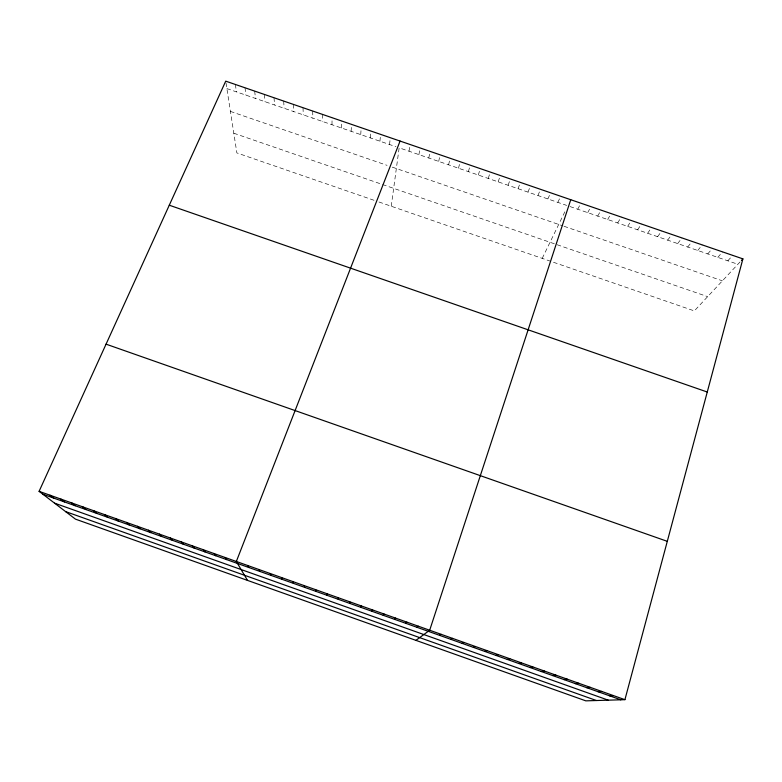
<?xml version="1.0" encoding="UTF-8"?>
<svg xmlns="http://www.w3.org/2000/svg" width="782" height="782" viewBox="0 0 782 782"><rect width="100%" height="100%" fill="white"/><g stroke="black" fill="none" stroke-linecap="round" stroke-linejoin="round"><path stroke-width="0.59" stroke-dasharray="3.91 2.93" d="M331.979 124.719L332.086 117.701M341.558 128.013L341.783 121.034M351.147 131.317L351.48 124.367M360.737 134.612L361.186 127.701M370.336 137.906L370.903 131.044M379.935 141.21L380.619 134.377M389.544 144.514L390.335 137.72M391.235 206.233L399.152 147.818L566.686 205.412M409.035 151.209L410.061 144.504M418.917 154.611L420.071 147.935M428.81 158.013L430.08 151.376M438.702 161.415L440.09 154.816M448.604 164.816L450.109 158.267M458.506 168.228L460.139 161.708M468.418 171.629L470.168 165.158M478.33 175.041L480.207 168.599M488.251 178.452L490.246 172.05M498.173 181.864L500.294 175.5M508.104 185.275L510.343 178.961M518.046 188.697L520.392 182.411M527.977 192.108L530.46 185.872M537.928 195.529L540.518 189.332M547.879 198.951L550.587 192.792M557.83 202.372L560.665 196.253M542.209 258.373L565.914 209.644M577.751 209.224L580.831 203.183M587.722 212.655L590.928 206.653M597.702 216.076L601.016 210.123M607.673 219.507L611.123 213.594M617.663 222.948L621.231 217.064M627.653 226.379L631.338 220.534M637.643 229.81L641.455 224.014M647.643 233.251L651.572 227.494M657.652 236.692L661.699 230.973M667.662 240.133L671.836 234.453M677.671 243.573L681.972 237.933M687.691 247.024L692.109 241.423M697.72 250.465L702.256 244.913M707.749 253.915L712.412 248.393M717.778 257.366L722.568 251.892M727.817 260.817L732.734 255.382M740.026 261.96L694.338 310.913L376.171 201.033M226.878 88.591L395.946 146.713M570 206.556L737.866 264.267M230.426 111.406L387.09 165.354M392.232 167.123L562.981 225.92M564.047 226.291L722.412 280.826M233.808 133.223L707.661 296.642M374.021 200.29L236.868 152.92L225.89 82.218M235.372 84.466L236.418 91.865M245.02 87.789L245.949 95.14M254.678 91.103L255.489 98.424M264.336 94.427L265.039 101.709M274.003 97.74L274.59 104.993M283.671 101.064L284.14 108.278M293.348 104.387L293.7 111.562M303.025 107.721L303.26 114.846M312.702 111.044L312.829 118.141M322.389 114.377L322.399 121.425"/><path stroke-width="1.17" d="M327.042 595.307L327.091 593.753M338.254 599.305L338.459 597.8M349.486 603.293L349.847 601.847M624.916 699.675L742.9 258.871L225.724 81.152L39.1 491.331L75.443 519.131L585.806 700.848L624.916 699.675L39.1 491.331M570.743 199.713L429.68 630.243L415.936 640.36M360.717 607.291L361.225 605.894M400.061 141.063L236.34 561.476L247.503 580.391M371.949 611.289L372.623 609.95M383.2 615.287L384.021 614.007M394.451 619.285L395.428 618.063M741.463 260.416L742.9 258.871M405.702 623.293L406.836 622.12M416.962 627.301L418.253 626.177M439.513 635.316L441.116 634.31M450.794 639.334L452.553 638.376M462.084 643.351L464 642.452M473.374 647.369L475.446 646.519M484.684 651.386L486.903 650.595M495.983 655.404L498.369 654.671M507.303 659.431L509.844 658.757M518.622 663.459L521.32 662.833M529.952 667.486L532.806 666.919M541.281 671.523L544.292 671.005M552.62 675.55L555.787 675.091M563.969 679.587L567.292 679.187M575.327 683.624L578.807 683.282M586.686 687.671L590.322 687.378M598.044 691.708L601.847 691.474M609.422 695.755L613.381 695.579M169.283 205.207L707.26 392.017M106.059 344.158L667.29 541.339M42.912 494.253L620.8 699.802M54.554 503.158L608.269 700.173M65.58 511.584L596.412 700.525M50.009 495.211L53.675 498.075M60.918 499.092L64.447 501.907M71.836 502.973L75.219 505.739M82.765 506.853L85.991 509.571M93.693 510.744L96.782 513.412M104.632 514.634L107.574 517.244M115.57 518.525L118.365 521.086M126.518 522.425L129.167 524.927M137.476 526.315L139.978 528.769M148.433 530.216L150.789 532.62M159.401 534.116L161.61 536.472M170.378 538.016L172.441 540.323M181.356 541.926L183.271 544.174M192.343 545.826L194.102 548.026M203.33 549.736L204.952 551.887M214.327 553.656L215.803 555.748M225.333 557.566L226.653 559.609M247.659 565.503L248.686 567.439M258.989 569.54L259.859 571.417M270.328 573.568L271.041 575.396M281.667 577.595L282.224 579.374M293.015 581.632L293.416 583.352M304.364 585.669L304.618 587.341M315.723 589.716L315.83 591.319"/></g></svg>
